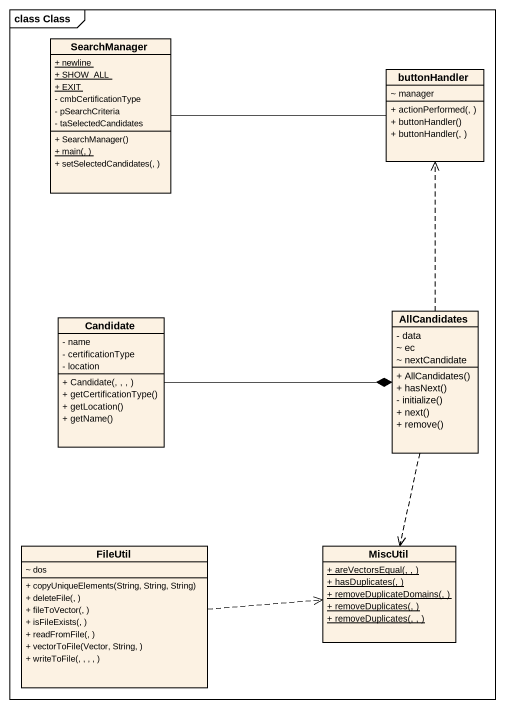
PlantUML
@startuml
mainframe class Class
hide circle
hide empty members
skinparam classAttributeIconSize 0
class SearchManager {
  {static} + newline
  {static} + SHOW_ALL
  {static} + EXIT
  - cmbCertificationType
  - pSearchCriteria
  - taSelectedCandidates
  + SearchManager()
  {static} + main(, )
  + setSelectedCandidates(, )
}
class buttonHandler {
  ~ manager
  + actionPerformed(, )
  + buttonHandler()
  + buttonHandler(, )
}
class Candidate {
  - name
  - certificationType
  - location
  + Candidate(, , , )
  + getCertificationType()
  + getLocation()
  + getName()
}
class AllCandidates {
  - data
  ~ ec
  ~ nextCandidate
  + AllCandidates()
  + hasNext()
  - initialize()
  + next()
  + remove()
}
class FileUtil {
  ~ dos
  + copyUniqueElements(String, String, String)
  + deleteFile(, )
  + fileToVector(, )
  + isFileExists(, )
  + readFromFile(, )
  + vectorToFile(Vector, String, )
  + writeToFile(, , , , )
}
class MiscUtil {
  {static} + areVectorsEqual(, , )
  {static} + hasDuplicates(, )
  {static} + removeDuplicateDomains(, )
  {static} + removeDuplicates(, )
  {static} + removeDuplicates(, , )
}
SearchManager -right- buttonHandler
Candidate -right-* AllCandidates
AllCandidates .up.> buttonHandler
AllCandidates ..> MiscUtil
FileUtil .right.> MiscUtil
@enduml
